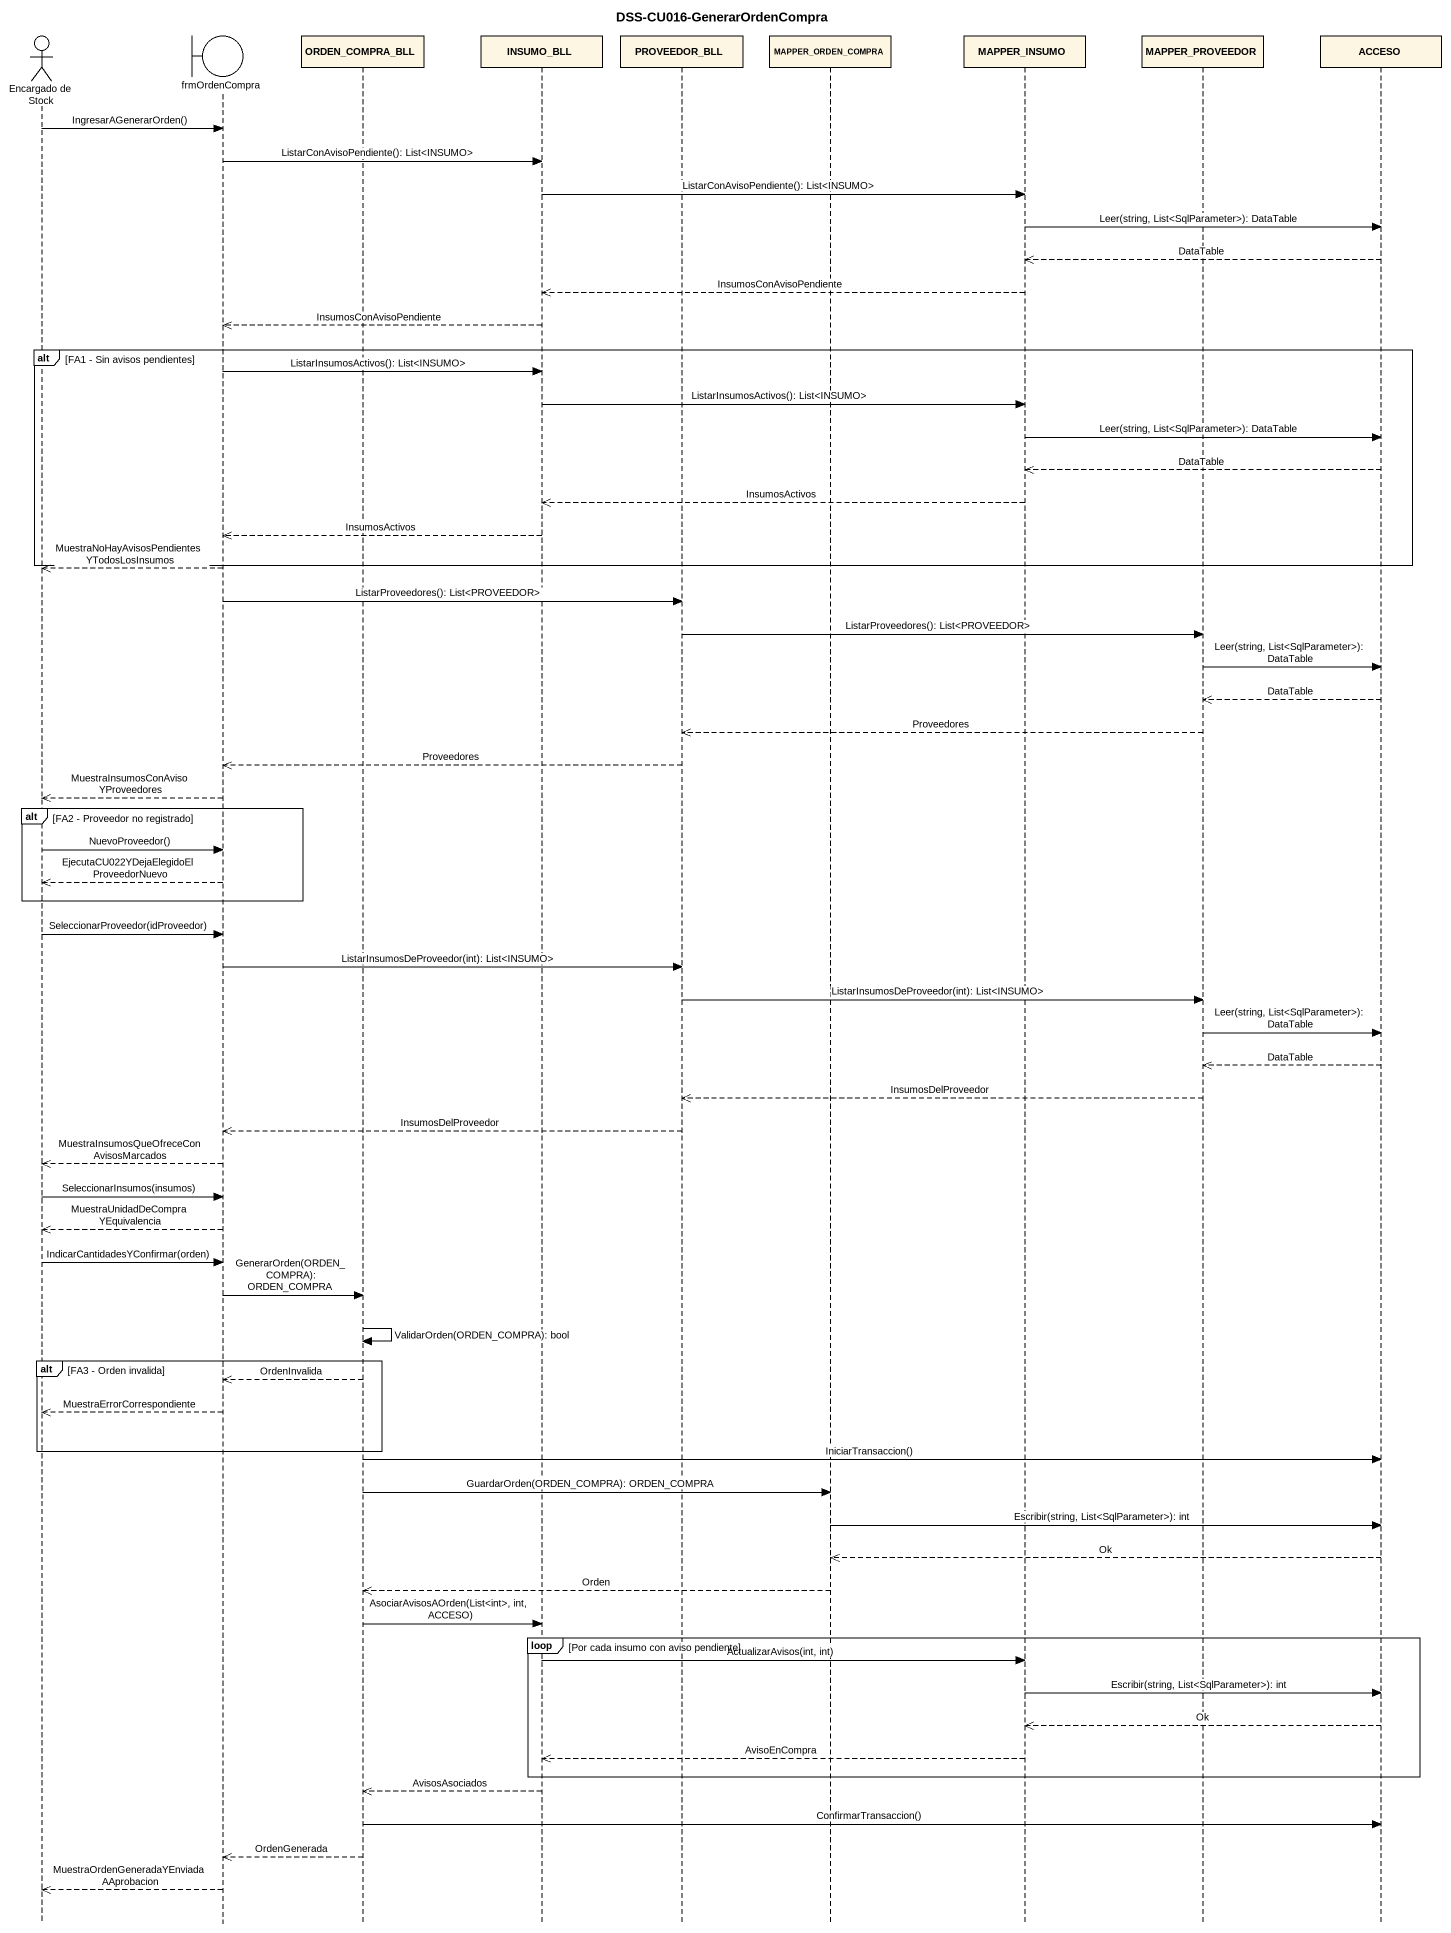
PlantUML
@startuml
title DSS-CU016-GenerarOrdenCompra
hide footbox
actor "Encargado de Stock" as Encargado_de_Stock
boundary frmOrdenCompra
participant ORDEN_COMPRA_BLL
participant INSUMO_BLL
participant PROVEEDOR_BLL
participant MAPPER_ORDEN_COMPRA
participant MAPPER_INSUMO
participant MAPPER_PROVEEDOR
participant ACCESO

Encargado_de_Stock -> frmOrdenCompra : IngresarAGenerarOrden()
frmOrdenCompra -> INSUMO_BLL : ListarConAvisoPendiente(): List<INSUMO>
INSUMO_BLL -> MAPPER_INSUMO : ListarConAvisoPendiente(): List<INSUMO>
MAPPER_INSUMO -> ACCESO : Leer(string, List<SqlParameter>): DataTable
ACCESO -->> MAPPER_INSUMO : DataTable
MAPPER_INSUMO -->> INSUMO_BLL : InsumosConAvisoPendiente
INSUMO_BLL -->> frmOrdenCompra : InsumosConAvisoPendiente
alt FA1 - Sin avisos pendientes
  frmOrdenCompra -> INSUMO_BLL : ListarInsumosActivos(): List<INSUMO>
  INSUMO_BLL -> MAPPER_INSUMO : ListarInsumosActivos(): List<INSUMO>
  MAPPER_INSUMO -> ACCESO : Leer(string, List<SqlParameter>): DataTable
  ACCESO -->> MAPPER_INSUMO : DataTable
  MAPPER_INSUMO -->> INSUMO_BLL : InsumosActivos
  INSUMO_BLL -->> frmOrdenCompra : InsumosActivos
end
frmOrdenCompra -->> Encargado_de_Stock : MuestraNoHayAvisosPendientesYTodosLosInsumos
frmOrdenCompra -> PROVEEDOR_BLL : ListarProveedores(): List<PROVEEDOR>
PROVEEDOR_BLL -> MAPPER_PROVEEDOR : ListarProveedores(): List<PROVEEDOR>
MAPPER_PROVEEDOR -> ACCESO : Leer(string, List<SqlParameter>): DataTable
ACCESO -->> MAPPER_PROVEEDOR : DataTable
MAPPER_PROVEEDOR -->> PROVEEDOR_BLL : Proveedores
PROVEEDOR_BLL -->> frmOrdenCompra : Proveedores
frmOrdenCompra -->> Encargado_de_Stock : MuestraInsumosConAvisoYProveedores
alt FA2 - Proveedor no registrado
  Encargado_de_Stock -> frmOrdenCompra : NuevoProveedor()
  frmOrdenCompra -->> Encargado_de_Stock : EjecutaCU022YDejaElegidoElProveedorNuevo
end
Encargado_de_Stock -> frmOrdenCompra : SeleccionarProveedor(idProveedor)
frmOrdenCompra -> PROVEEDOR_BLL : ListarInsumosDeProveedor(int): List<INSUMO>
PROVEEDOR_BLL -> MAPPER_PROVEEDOR : ListarInsumosDeProveedor(int): List<INSUMO>
MAPPER_PROVEEDOR -> ACCESO : Leer(string, List<SqlParameter>): DataTable
ACCESO -->> MAPPER_PROVEEDOR : DataTable
MAPPER_PROVEEDOR -->> PROVEEDOR_BLL : InsumosDelProveedor
PROVEEDOR_BLL -->> frmOrdenCompra : InsumosDelProveedor
frmOrdenCompra -->> Encargado_de_Stock : MuestraInsumosQueOfreceConAvisosMarcados
Encargado_de_Stock -> frmOrdenCompra : SeleccionarInsumos(insumos)
frmOrdenCompra -->> Encargado_de_Stock : MuestraUnidadDeCompraYEquivalencia
Encargado_de_Stock -> frmOrdenCompra : IndicarCantidadesYConfirmar(orden)
frmOrdenCompra -> ORDEN_COMPRA_BLL : GenerarOrden(ORDEN_COMPRA): ORDEN_COMPRA
ORDEN_COMPRA_BLL -> ORDEN_COMPRA_BLL : ValidarOrden(ORDEN_COMPRA): bool
alt FA3 - Orden invalida
  ORDEN_COMPRA_BLL -->> frmOrdenCompra : OrdenInvalida
  frmOrdenCompra -->> Encargado_de_Stock : MuestraErrorCorrespondiente
end
ORDEN_COMPRA_BLL -> ACCESO : IniciarTransaccion()
ORDEN_COMPRA_BLL -> MAPPER_ORDEN_COMPRA : GuardarOrden(ORDEN_COMPRA): ORDEN_COMPRA
MAPPER_ORDEN_COMPRA -> ACCESO : Escribir(string, List<SqlParameter>): int
ACCESO -->> MAPPER_ORDEN_COMPRA : Ok
MAPPER_ORDEN_COMPRA -->> ORDEN_COMPRA_BLL : Orden
ORDEN_COMPRA_BLL -> INSUMO_BLL : AsociarAvisosAOrden(List<int>, int, ACCESO)
loop Por cada insumo con aviso pendiente
  INSUMO_BLL -> MAPPER_INSUMO : ActualizarAvisos(int, int)
  MAPPER_INSUMO -> ACCESO : Escribir(string, List<SqlParameter>): int
  ACCESO -->> MAPPER_INSUMO : Ok
  MAPPER_INSUMO -->> INSUMO_BLL : AvisoEnCompra
end
INSUMO_BLL -->> ORDEN_COMPRA_BLL : AvisosAsociados
ORDEN_COMPRA_BLL -> ACCESO : ConfirmarTransaccion()
ORDEN_COMPRA_BLL -->> frmOrdenCompra : OrdenGenerada
frmOrdenCompra -->> Encargado_de_Stock : MuestraOrdenGeneradaYEnviadaAAprobacion
@enduml
